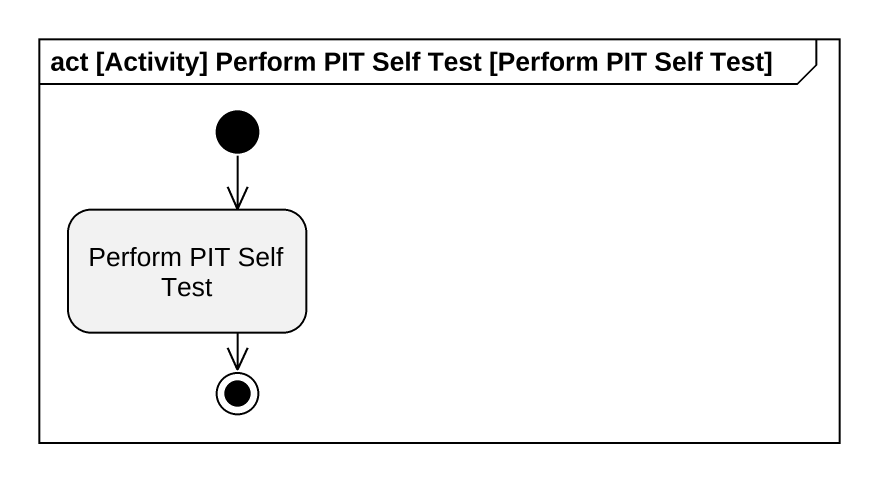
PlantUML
@startuml
mainframe act [Activity] Perform PIT Self Test [Perform PIT Self Test]
hide empty description
state "Perform PIT Self Test" as Perform_PIT_Self_Test
[*] --> Perform_PIT_Self_Test
Perform_PIT_Self_Test --> [*]
@enduml
